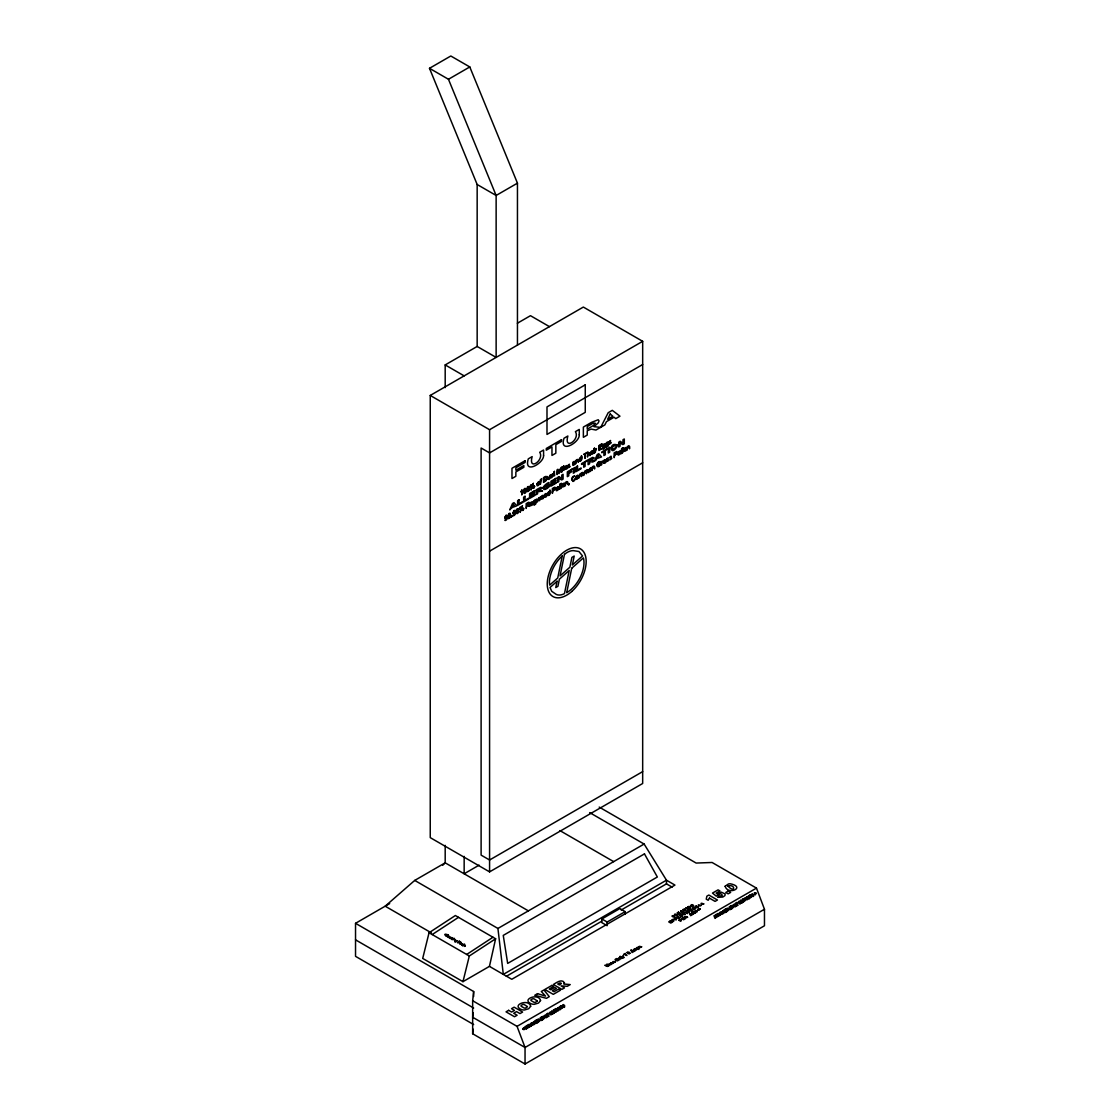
<?xml version="1.0" encoding="UTF-8"?>
<svg xmlns="http://www.w3.org/2000/svg" width="1120" height="1120" viewBox="0 0 1120 1120"><rect width="100%" height="100%" fill="white"/><g stroke="black" fill="none" stroke-linecap="round" stroke-linejoin="round"><path stroke-width="1.5" d="M599.214 807.1L696.136 863.058L712.096 862.484L756.476 888.118L764.47 909.244L764.47 925.764L525.042 1064L472.654 1033.76L472.654 1000.734L473.648 991.522L355.53 923.314L355.53 956.34L473.648 1024.548M473.158 1012.634L472.654 1017.24L525.042 1047.48L764.47 909.244M472.654 1033.76L473.158 1029.154M489.44 966.378L495.614 938.77L455.364 915.53L429.058 932.736L422.702 958.426L462.966 981.666L489.44 966.378L511.798 979.286L674.954 885.08L666.47 880.194L644.126 844.046L589.666 812.602M462.966 981.666L469.322 955.976L495.614 938.77M600.74 427.28L608.202 412.72L612.29 410.354L619.962 416.178L615.762 418.614L614.082 417.242L606.424 421.666L604.842 424.914L595.966 430.038L591.122 429.086L587.23 430.794L587.23 435.078L583.366 437.318L583.366 427.07L591.5 422.366L598.206 419.748L599.032 420.882L598.318 422.8L593.978 426.664L600.586 427.364M442.708 865.284L445.186 862.834L445.186 845.362M528.388 910.868L445.186 862.834L414.722 880.418L385.182 906.192L431.326 932.82M432.208 934.556L458.5 917.336M453.768 938.49L454.538 938.476L452.06 939.61L453.964 938.854M466.69 954.464L492.982 937.244M445.186 387.632L445.186 364.924L477.162 346.458L477.162 184.506L429.492 68.306L450.814 56L469.784 66.948L517.454 183.148L517.454 345.1M429.492 68.306L448.462 79.268L469.784 66.948M517.454 183.148L496.132 195.468L477.162 184.506M517.384 323.232L530.474 315.686L549.444 326.634M430.248 395.444L583.338 307.062L642.67 341.32L642.67 783.496L489.58 871.878L430.248 837.634L430.248 395.444L489.58 429.702L642.67 341.32M642.67 364.518L489.58 452.9L481.11 448.014L481.11 855.12L489.58 860.006L642.67 771.624M489.58 551.166L642.67 462.784M355.53 923.314L389.676 903.588M479.108 865.144L464.156 873.782L464.156 856.366M414.722 880.418L497.924 928.452L644.126 844.046M625.17 911.638L607.166 922.026L607.166 925.694L601.86 922.642L601.86 918.974L619.878 908.572L625.17 911.638L625.17 914.074M506.338 976.318L601.51 921.368M621.152 910.028L666.47 883.862L672.126 887.124M472.654 1000.734L517.048 1026.354L756.476 888.118M477.162 346.458L496.132 357.406L496.132 195.468L448.462 79.268M445.186 364.924L464.156 375.872M559.888 830.578L613.662 861.63M601.86 918.974L607.166 922.026M429.058 932.736L469.322 955.976M355.53 939.834L473.648 1008.028M555.702 1012.158L554.372 1012.368L555.142 1011.038L553.7 1010.59L554.652 1009.484L553.112 1010.38L554.12 1013.068L557.074 1010.618C559.916 1012.774 553.112 1004.108 555.856 1012.074M517.048 1026.354L525.042 1047.48L525.042 1064M497.924 928.452L503.314 974.386L666.47 880.194L666.47 883.862M489.58 429.702L489.58 871.878M473.648 991.522L473.648 996.464M465.332 945.784C464.534 944.874 463.344 947.618 465.332 945.784M635.236 948.99L636.538 949.942L634.242 949.494L634.9 950.894C631.106 950.418 635.964 946.96 637.672 949.298L635.236 948.99M551.698 1013.712C551.012 1017.352 547.694 1011.542 550.942 1012.046C549.556 1012.27 550.396 1015.574 551.698 1013.712M740.712 902.832C739.914 906.584 736.75 900.34 740.068 901.236C738.262 901.334 739.62 904.736 740.712 902.832M543.606 496.65L541.38 498.358L543.41 497.938A1.666 0.966 -60 0 1 542.948 498.694L541.044 499.226L541.212 496.706A1.806 1.05 -60 0 1 541.94 495.824L542.514 495.488A1.764 1.022 -60 0 1 543.228 495.53L543.606 496.65M546.84 494.788L544.614 496.496L546.644 496.076A1.666 0.966 -60 0 1 546.182 496.832L544.278 497.364L544.446 494.83A1.806 1.05 -60 0 1 545.174 493.962L545.762 493.626A1.764 1.022 -60 0 1 546.462 493.668L546.84 494.788M564.634 484.512L562.422 486.22L564.452 485.8A1.666 0.966 -60 0 1 563.976 486.556L562.072 487.088L562.254 484.554A1.806 1.05 -60 0 1 562.968 483.686L563.556 483.35A1.764 1.022 -60 0 1 564.256 483.392L564.634 484.512M567.42 466.858L565.194 468.566L567.224 468.146A1.666 0.966 -60 0 1 566.762 468.902L564.858 469.434L565.026 466.9A1.806 1.05 -60 0 1 565.754 466.032L566.342 465.696A1.764 1.022 -60 0 1 567.042 465.738L567.42 466.858M593.306 451.906L591.08 453.614L593.11 453.194A1.666 0.966 -60 0 1 592.648 453.95L590.744 454.482L590.912 451.962A1.806 1.05 -60 0 1 591.64 451.08L592.228 450.744A1.764 1.022 -60 0 1 592.928 450.786L593.306 451.906M626.43 448.826L624.204 450.548L626.234 450.128A1.666 0.966 -60 0 1 625.772 450.87L623.868 451.416L624.036 448.882A1.806 1.05 -60 0 1 624.764 448.014L625.352 447.678A1.764 1.022 -60 0 1 626.052 447.72L626.43 448.826M532.238 502.586C528.5 504.91 531.216 506.87 532.84 504.406C533.848 498.68 527.814 504.756 532.238 502.586M574.504 462.14C570.766 464.464 573.468 466.424 575.092 463.96C576.1 458.234 570.066 464.31 574.504 462.14M605.36 460.376C601.622 462.686 604.338 464.646 605.962 462.196C606.97 456.456 600.936 462.532 605.36 460.376M727.888 886.018C735.392 894.18 735.784 883.624 727.888 886.018M525.77 490.28C524.23 497.658 523.81 485.058 525.77 490.28M529.004 488.404C527.52 495.712 527.03 483.21 529.004 488.404M447.3 936.586C448.28 938.588 450.66 934.794 447.3 936.586M540.358 480.06L540.344 484.232L541.66 478.632L540.358 480.06M571.662 479.402L572.992 481.432A3.584 2.072 -60 0 0 573.916 480.956L574.21 480.718A2.24 1.288 -60 0 0 574.91 479.766L575.33 478.562L574.49 479.626A1.568 0.91 -60 0 1 573.986 480.326L572.362 480.424L572.516 477.932A1.68 0.966 -60 0 1 573.16 477.05L575.022 476.182A2.156 1.246 -60 0 0 574.182 475.944L573.342 476.35A2.87 1.652 -60 0 0 572.6 477.05A2.366 1.372 -60 0 0 572.026 477.974L571.662 479.402M547.82 493.906C549.108 498.106 549.948 489.048 547.82 493.906M579.404 459.62C580.692 463.82 581.532 454.762 579.404 459.62M619.178 958.272L619.976 959.518C616.182 958.944 620.172 956.34 621.698 958.524L619.178 958.272M596.904 464.898L597.296 466.578L598.724 466.634L600.754 464.744L600.754 462.952L598.99 463.974L600.208 463.834L600.208 464.73L598.22 466.172A1.722 0.994 -60 0 1 597.758 465.99L598.08 462.882L600.558 461.608L598.682 461.734L597.156 463.792A3.598 2.072 -60 0 0 596.918 464.898M523.614 490.742L523.992 493.262A1.554 0.896 -60 0 0 524.65 493.346C528.542 491.638 524.72 484.792 523.614 490.742M526.862 488.88L527.226 491.386A1.554 0.896 -60 0 0 527.898 491.47C531.776 489.776 527.968 482.916 526.862 488.88M535.5 502.628C535.276 504.63 531.832 505.904 535.416 504.35A1.484 0.854 -60 0 0 535.976 503.02C538.65 497.126 531.958 500.178 533.694 503.608A1.54 0.896 -60 0 0 534.366 503.706L535.5 502.628M535.542 501.27C534.072 506.464 533.428 498.26 535.542 501.27M539.098 483.182C537.572 488.6 536.802 480.158 539.098 483.182M558.32 488.138C556.78 493.612 556.024 485.1 558.32 488.138M565.796 483.378L565.264 485.898C562.926 482.902 569.17 478.632 567.714 484.484L567.07 482.034L565.796 483.378M576.338 461.244L575.806 463.75C573.468 460.768 579.712 456.498 578.27 462.336L577.612 459.9L576.338 461.244M578.06 476.742C576.52 482.216 575.764 473.704 578.06 476.742M579.712 475.328L579.18 477.862L579.796 474.278A1.498 0.868 -60 0 1 580.552 473.508L581.602 473.242A1.456 0.84 -60 0 1 582.33 472.472L583.212 472.626L583.268 475.496L582.386 472.976L581.49 476.532L580.846 474.04L579.712 475.328M584.556 472.528L584.024 475.062L584.654 471.478A1.498 0.868 -60 0 1 585.396 470.708L586.446 470.442A1.456 0.84 -60 0 1 587.188 469.672L588.056 469.826L588.112 472.696L587.384 470.176L586.334 473.732L585.69 471.24L584.556 472.528M590.982 469.28C589.512 474.698 588.686 466.242 590.982 469.28M592.634 467.88L592.116 470.4C589.764 467.404 596.022 463.134 594.566 468.972L593.908 466.536L592.634 467.88M604.604 446.67C604.394 448.672 600.936 449.946 604.534 448.392A1.484 0.854 -60 0 0 605.094 447.076C607.754 441.168 601.076 444.22 602.812 447.65A1.54 0.896 -60 0 0 603.484 447.748L604.604 446.67M604.646 445.326C603.218 450.492 602.532 442.316 604.646 445.326M607.852 444.808C607.628 446.81 604.184 448.084 607.768 446.53A1.484 0.854 -60 0 0 608.328 445.2C611.002 439.306 604.31 442.358 606.046 445.788A1.54 0.896 -60 0 0 606.718 445.886L607.852 444.808M607.894 443.45C606.438 448.686 605.766 440.426 607.894 443.45M620.102 452.466C618.604 457.87 617.806 449.442 620.102 452.466M627.578 447.706L627.06 450.226C624.708 447.23 630.966 442.96 629.51 448.798L628.852 446.362L627.578 447.706M543.578 455.42C544.152 463.12 523.292 475.132 528.29 458.864L532.154 456.624C527.968 471.744 544.74 459.956 539.7 452.27L543.578 450.03L543.578 455.42M579.264 434.812C579.852 442.512 558.992 454.524 563.99 438.256L567.854 436.016C563.668 451.136 580.44 439.348 575.4 431.662L579.264 429.422L579.264 434.812M507.346 516.824L506.814 519.274A1.806 1.036 -60 0 1 506.282 519.96L505.414 520.45A1.456 0.84 -60 0 1 504.812 520.184L506.674 518.616A3.612 2.086 -60 0 0 506.842 517.482L504.7 518.294L505.918 515.326A1.89 1.092 -60 0 1 506.954 515.284L507.346 516.824M510.58 514.962L510.062 517.412A1.806 1.036 -60 0 1 509.53 518.084L508.648 518.588A1.456 0.84 -60 0 1 508.046 518.322L509.908 516.74A3.612 2.086 -60 0 0 510.076 515.606L507.934 516.432L509.152 513.464A1.89 1.092 -60 0 1 510.202 513.422L510.58 514.962M515.438 512.162L514.906 514.598A1.806 1.036 -60 0 1 514.374 515.284L513.506 515.788A1.456 0.84 -60 0 1 512.904 515.522L514.766 513.94A3.612 2.086 -60 0 0 514.934 512.806L512.792 513.618L514.01 510.65A1.89 1.092 -60 0 1 515.046 510.608L515.438 512.162M639.548 947.954L638.428 948.598L638.876 949.424C634.046 949.158 637.882 945.644 639.548 947.954M546.406 478.296L545.832 480.312L544.082 481.516L544.082 477.834L545.958 477.05L546.406 478.296M546.966 477.974L546.196 480.536L543.522 482.398L543.522 477.582L546.042 476.336L546.966 477.974M549.584 477.274L548.408 479.024L547.652 476.532C546.224 482.356 552.426 478.1 550.102 475.118L549.584 477.274M527.366 1006.6L525.728 1008.014A2.156 1.246 0 0 1 524.216 1008.028L521.164 1006.264A2.198 1.26 0 0 1 521.192 1005.396L522.648 1004.542A2.184 1.26 0 0 1 524.16 1004.514L527.366 1006.6M527.03 1027.894C525.91 1029.756 526.05 1026.592 527.03 1027.894M537.236 1000.902L535.598 1002.316A2.156 1.246 0 0 1 534.086 1002.33L531.034 1000.566A2.198 1.26 0 0 1 531.048 999.698L532.504 998.858A2.184 1.26 0 0 1 534.016 998.83L537.236 1000.902M716.044 917C715.05 918.806 715.008 915.74 716.044 917M521.052 507.794L520.338 509.46L519.33 509.334A2.492 1.442 -60 0 1 519.33 508.284L520.338 506.954L521.052 507.794M523.754 508.774L523.026 510.44L522.032 510.3A2.492 1.442 -60 0 1 522.018 509.25L523.026 507.934L523.754 508.774M531.93 485.464L531.216 487.13L530.208 487.004A2.492 1.442 -60 0 1 530.208 485.954L531.216 484.624L531.93 485.464M534.632 486.444L533.918 488.11L532.91 487.97A2.492 1.442 -60 0 1 532.896 486.92L533.918 485.604L534.632 486.444M587.986 454.454L587.454 457.03L587.972 451.92C586.852 455 591.808 450.03 589.918 455.616L589.232 453.152L587.986 454.454M672.574 916.076L674.954 916.468L673.33 917.098L672.028 916.048L673.876 915.502L672.574 916.076M680.386 915.614L682.766 915.908L681.142 916.636L679.84 915.586L681.688 915.04L680.414 915.544M532.238 503.426L530.838 505.232L532.238 503.426M574.504 462.98L573.104 464.786L574.504 462.98M595.756 450.058L595.224 452.55C593.488 449.554 598.164 446.614 595.756 450.058M602.028 462.49L601.496 464.982C599.844 461.958 604.366 459.06 602.028 462.49M605.36 461.216L603.96 463.008L605.36 461.216M505.148 517.174C506.632 520.296 507.122 512.75 505.148 517.174M508.382 515.298C509.866 518.406 510.37 510.93 508.382 515.298M513.24 512.498C514.724 515.62 515.214 508.074 513.24 512.498M536.83 484.064L537.026 485.506A1.792 1.036 -60 0 0 537.642 485.758L539.238 484.484L539.532 482.174A1.862 1.078 -60 0 0 538.51 481.754L536.83 484.064M556.038 489.02L556.234 490.462A1.792 1.036 -60 0 0 556.85 490.714L558.46 489.44L558.74 487.13A1.862 1.078 -60 0 0 557.718 486.71L556.038 489.02M575.778 477.624L575.974 479.066A1.792 1.036 -60 0 0 576.59 479.318L578.186 478.044L578.48 475.734A1.862 1.078 -60 0 0 577.458 475.314L575.778 477.624M588.714 470.162L588.91 471.59A1.792 1.036 -60 0 0 589.526 471.842L591.122 470.568L591.416 468.258A1.862 1.078 -60 0 0 590.394 467.852L588.714 470.162M617.834 453.348L618.016 454.79A1.792 1.036 -60 0 0 618.646 455.042L620.242 453.768L620.536 451.458A1.862 1.078 -60 0 0 619.514 451.038L617.834 453.348M555.562 488.068L555.548 488.376A1.764 1.022 -60 0 1 555.226 489.3L552.944 491.05L552.384 493.332L552.384 488.516L554.876 487.214L555.562 488.068M617.358 452.396L617.33 452.704A1.764 1.022 -60 0 1 617.022 453.628L614.726 455.378L614.18 457.66L614.18 452.844L616.658 451.542L617.358 452.396M518.154 511.728C516.726 515.872 515.942 509.712 518.154 511.728M519.75 508.144C519.946 511.378 521.29 505.652 519.75 508.144M522.438 509.124C522.648 512.358 523.992 506.618 522.438 509.124M530.628 485.814C530.796 489.02 532.21 483.406 530.628 485.814M529.522 503.034L529.494 503.286A1.442 0.84 -60 0 1 529.06 504.322L528.346 505.022L529.858 506.338L526.736 506.002L526.19 508.452L526.19 503.65L528.878 502.222L529.522 503.034M533.33 486.794C533.526 490.028 534.87 484.288 533.33 486.794M547.316 494.018C547.904 498.386 552.37 492.268 549.906 489.958L549.388 491.974A1.414 0.826 -60 0 0 548.562 491.974L547.316 494.018M578.9 459.732C579.488 464.114 583.954 457.982 581.476 455.672L580.818 457.59A1.414 0.826 -60 0 0 580.146 457.688L578.9 459.732M561.316 983.472L559.468 984.97L557.746 983.976L560.098 982.87L561.316 983.472M618.198 959.812C615.748 961.996 615.496 957.194 618.198 959.812M518.672 511.42C516.348 518 514.29 508.06 518.42 508.872A1.484 0.854 -60 0 1 518.476 509.656L518.672 511.42M456.96 940.702C455.182 944.272 453.236 940.212 456.96 940.702M569.226 483.616L568.75 484.834L569.226 483.616M612.262 447.93L613.074 449.274L615.58 447.65A1.652 0.952 -60 0 0 616.098 446.488L616.098 445.718A1.61 0.924 -60 0 0 615.594 445.158L612.766 446.796A1.624 0.938 -60 0 0 612.262 447.93M447.552 934.682C444.15 936.586 443.464 932.834 447.552 934.682M681.24 919.94L680.792 921.354L678.72 920.15L681.24 919.94M697.41 910.602L696.976 912.016L694.89 910.812L697.41 910.602M544.53 487.004L544.53 487.788A1.68 0.966 -60 0 0 545.048 488.362L546.084 488.166A5.586 3.234 -60 0 0 547.4 487.312L548.17 485.968L546.546 486.906L546.546 486.094L549.612 484.33L549.612 486.248C548.394 487.592 544.04 491.512 543.018 488.292A2.31 1.33 -60 0 1 543.284 487.102C546.196 482.776 553.966 479.528 544.53 487.004M544.516 1015.868L546.07 1017.758A1.974 1.554 86.1 0 0 546.686 1017.254L546.56 1015.672C544.432 1020.278 546.784 1012.326 544.516 1015.868M562.464 1005.508L564.018 1007.398A1.974 1.554 86.1 0 0 564.648 1006.894L564.508 1005.312C562.268 1010.016 564.858 1001.924 562.464 1005.508M733.53 904.988L735.084 906.878A1.974 1.554 86.1 0 0 735.714 906.374L735.574 904.792C733.446 909.37 735.882 901.46 733.53 904.988M751.478 894.628L753.032 896.518A1.974 1.554 86.1 0 0 753.662 896.014L753.522 894.432C751.296 899.052 753.872 891.086 751.478 894.628M526.512 1026.788L525.798 1027.446L526.512 1026.788M527.506 1027.922L525.98 1029.308L524.972 1026.62L526.568 1025.99L527.506 1027.922M686.756 916.636L687.666 917.378C684.39 916.566 688.17 919.534 684.222 916.972L686.756 916.636M715.54 915.908L714.812 916.566L715.54 915.908M716.52 917.042L715.008 918.428L713.986 915.74L715.582 915.11L716.52 917.042M550.802 475.412L552.636 475.986L550.704 477.218L551.474 477.82L553.21 475.79L551.32 475.104L552.916 473.844L550.802 475.412M567.952 465.514C571.774 466.018 565.614 469.476 570.192 466.536C567.28 465.528 571.494 462.406 567.952 465.514M531.608 1025.57L530.236 1026.522L529.172 1024.198L530.866 1025.976L530.838 1023.246L531.608 1025.57M606.578 459.256C610.4 459.774 604.24 463.218 608.832 460.278C605.99 459.228 610.176 456.12 606.578 459.256M609.042 441.784C612.878 442.302 606.704 445.746 611.296 442.806C608.468 441.756 612.64 438.648 609.042 441.784M609.49 457.576C613.13 458.122 607.306 461.79 611.842 458.262C608.146 457.968 613.55 454.202 609.49 457.576M609.07 965.524L607.376 966.476L604.842 965.244L608.09 965.902L606.914 964.054L609.07 965.524M720.622 914.69L719.264 915.642L718.186 913.318L719.894 915.096L719.852 912.352L720.622 914.69M617.596 445.256C610.358 459.41 608.02 440.454 617.596 445.256M610.54 962.906L611.856 963.886L613.298 963.158L610.61 962.766M541.926 487.872L540.064 490.294L542.5 491.008L537.586 491.834L537.586 493.85L536.172 494.662L536.172 489.86L540.806 487.312L541.926 487.872M593.866 457.898L592.004 460.306L594.426 461.034L597.226 454.608L598.738 453.74L601.552 456.918L596.568 458.696L595.994 460.124L592.732 462.014L589.806 461.692L589.526 463.862L588.098 464.688L588.098 459.872L592.732 457.324L593.866 457.898M530.684 1006.236L528.654 1008.742L524.384 1010.002A5.558 3.206 0 0 1 521.304 1009.512C510.93 1005.032 528.878 998.284 530.684 1006.236M540.54 1000.538L538.524 1003.058L534.254 1004.318A5.558 3.206 0 0 1 531.174 1003.814C520.8 999.334 538.748 992.586 540.54 1000.538M448.798 937.524C451.22 938.868 451.444 935.886 448.826 937.454M528.948 503.37L526.736 505.456L526.736 503.86L528.948 503.37M691.194 905.324L692.594 906.01L693 904.904L693.672 905.744A1.974 1.134 0 0 1 693.098 906.178C688.31 907.116 693.658 902.986 691.25 905.24M725.13 886.256C728.056 895.846 746.158 887.068 730.464 883.82A3.696 2.128 0 0 0 728.364 884.002L725.13 886.256M555.002 488.418L552.944 490.49L552.944 488.768L555.002 488.418M616.784 452.746L614.726 454.818L614.726 453.096L616.784 452.746M529.13 1025.626L529.452 1027.306C527.24 1025.206 528.92 1030.82 527.072 1025.416L528.472 1024.688L529.13 1025.626M718.676 894.614L716.296 896.154L712.488 893.088L718.074 889.868L719.964 890.946L716.17 893.13L717.234 893.984L721.238 892.136L725.144 893.942L724.92 895.608L722.806 897.05L717.71 897.33L719.838 895.804C724.584 897.358 721.182 891.758 718.676 894.614M718.144 914.732L718.48 916.426C716.254 914.312 717.934 919.94 716.086 914.522L717.486 913.808L718.144 914.732M517.986 509.614C516.796 512.89 516.208 508.074 517.986 509.614M618.912 959.77L617.75 960.75A1.568 0.91 0 0 1 616.728 960.806L615.216 960.008A1.722 0.994 0 0 1 615.118 959.49L616.266 958.706A1.582 0.91 0 0 1 617.274 958.65L618.912 959.77M539.238 1020.824C537.376 1022.686 538.454 1017.198 539.238 1020.824M544.082 1018.024C542.234 1019.886 543.312 1014.398 544.082 1018.024M728.252 909.93C726.39 911.806 727.482 906.318 728.252 909.93M733.096 907.13C731.248 908.992 732.326 903.518 733.096 907.13M540.456 488.782L537.586 491.064L537.586 489.846L540.456 488.782M592.396 458.808L589.526 461.09L589.526 459.872L592.396 458.808M461.58 943.474C459.27 946.022 459.018 941.15 461.58 943.474M463.358 944.51C460.992 947.058 460.838 942.172 463.358 944.51M539.686 1020.824L538.272 1022.224L537.264 1019.536L538.846 1018.976L539.686 1020.824M544.53 1018.024L543.13 1019.41L542.108 1016.736L543.704 1016.176L544.53 1018.024M728.7 909.93L727.286 911.33L726.278 908.642L727.874 908.096L728.7 909.93M733.544 907.13L732.144 908.53L731.122 905.842L732.718 905.296L733.544 907.13M541.464 497.154L542.878 496.09L541.464 497.154M544.698 495.278L546.112 494.214L544.698 495.278M565.278 467.348L566.692 466.284L565.278 467.348M562.492 485.002L563.906 483.938L562.492 485.002M591.164 452.41L592.578 451.346L591.164 452.41M624.288 449.33L625.702 448.266L624.288 449.33M638.89 948.024L637.378 947.856L638.89 948.024M537.768 500.332L537.614 501.13L536.424 499.058L537.348 502.012L538.496 498.666L539.616 500.696L540.568 496.664L539.378 500.038L538.776 497.7L537.768 500.332M533.19 1024.366C530.558 1026.718 535.528 1023.68 532 1023.092C534.226 1021.272 529.438 1024.254 533.19 1024.366M722.204 913.486C719.544 915.908 724.626 912.646 720.916 912.352C723.464 910.28 718.382 913.332 722.204 913.486M557.06 581.238L555.772 587.552L557.928 586.306L559.398 579.18L569.212 570.486L564.466 593.614A18.354 10.598 -60 0 1 556.276 594.426L551.74 591.318L550.004 587.51L557.06 581.238M562.24 555.996L557.732 577.976L549.71 585.088L549.416 582.68A24.458 14.112 -60 0 1 562.24 555.996M564.466 554.358L560.056 575.918L569.87 567.21L571.886 557.41L574.196 556.066L572.376 564.998L582.554 555.982L578.942 551.516L573.272 550.62A18.354 10.598 -60 0 0 564.466 554.358M595.042 423.318L593.572 425.376L587.23 429.17L587.23 426.566L593.068 423.22L595.042 423.318M571.704 568.274L566.706 592.662A24.458 14.112 -60 0 0 583.408 557.886L571.704 568.274M564.424 982.8L563.738 984.004L570.22 984.592L567.266 986.3L561.078 985.894L564.508 987.882L561.876 989.394L553.406 984.508C556.024 982.842 562.1 978.348 564.424 982.8M559.328 471.8L559.118 472.71L557.928 469.266L557.102 469.756L557.102 474.558L557.634 470.162L558.838 473.564L560.546 468.552L561.078 472.262L561.078 467.46L559.328 471.8M528.668 1025.696L527.66 1025.626L528.668 1025.696M717.696 914.802L716.688 914.746L717.696 914.802M611.17 962.85L612.108 962.78L611.17 962.85M459.872 943.53L461.062 943.446L459.872 943.53M461.65 944.552L462.84 944.482L461.692 944.482M449.358 937.58L450.226 937.65L449.358 937.58M623.826 957.6L623.028 955.57L623.406 956.9L621.082 956.69L623.826 957.6M456.666 940.884L455.518 941.164L456.666 940.884M611.296 964.362C609.812 966.112 606.242 962.584 611.296 964.362M615.342 962.024C613.928 963.718 610.162 960.33 615.342 962.024M641.62 946.848C639.898 948.668 636.664 945.056 641.62 946.848M522.438 505.722L520.17 512.106L522.438 505.722M533.33 483.392L531.048 489.776L533.33 483.392M709.422 898.128L708.176 900.27L706.244 899.15L706.874 896.168L708.834 895.034L717.444 900.018L715.064 901.39L709.422 898.128M452.928 938.42L451.654 939.372L452.242 938.196L450.282 938.574L451.794 937.594L452.928 938.42M455.518 939.904C455.098 940.884 451.528 938.462 455.518 939.904M511.84 507.612L509.754 509.922L512.498 503.524L513.996 502.656L516.824 505.834L511.84 507.612M513.24 504.224L512.288 506.548L514.206 505.442L513.24 504.224M597.968 455.308L597.016 457.632L598.934 456.526L597.968 455.308M449.008 936.432L448.238 936.306L449.008 936.432M627.13 952.434C629.706 956.48 631.666 950.796 627.13 952.434M521.934 490.028L520.73 491.932L521.752 491.204L521.752 494.97L521.934 490.028M700.966 905.492C699.482 907.144 695.646 903.406 700.966 905.492M703.724 903.91C702.086 905.646 698.558 901.726 703.724 903.91M627.746 952.504L629.748 953.372L627.746 952.504M610.204 413.952L607.614 419.258L612.836 416.234L610.204 413.952M680.638 920.038L679.49 920.108L680.638 920.038M696.808 910.7L695.66 910.77L696.808 910.7M686.21 916.762L684.992 916.93L686.21 916.762M756.196 893.298L755.076 894.922L755.692 893.326L754.306 892.878L756.196 893.298M523.936 1027.628C520.142 1030.428 527.114 1029.462 523.334 1029.224L523.936 1027.628M554.414 471.408L553.91 472.052C552.776 475.062 555.562 478.338 554.414 473.088L554.414 471.408M563.794 465.99L563.29 466.634C562.128 469.616 564.97 472.948 563.794 467.67L563.794 465.99M448.322 934.878L446.236 936.25L448.322 934.878M459.172 941.15L457.716 942.872L460.824 942.102L459.172 941.15M464.646 944.314L462.574 945.672L464.646 944.314M585.256 384.818L546.994 406.91L546.994 434.434L585.256 412.342L585.256 384.818M525.126 460.684L511.98 468.272L511.98 478.52L515.858 476.28L515.858 471.926L523.852 467.306L523.852 465.57L515.858 470.19L515.858 467.768L525.126 462.42L525.126 460.684M561.512 439.67L546.28 448.476L546.28 450.198L551.964 446.922L551.964 455.434L555.842 453.208L555.842 444.682L561.512 441.406L561.512 439.67M562.408 466.676L561.904 467.656L562.408 466.676M586.964 452.508L583.66 454.412L585.032 454.188L585.032 458.43L585.578 453.88L586.964 452.508M594.454 448.182L593.936 449.162L594.454 448.182M601.874 443.898L598.864 445.634L598.864 450.45L601.972 448.658L599.41 449.568L599.41 447.93L601.72 446.026L599.41 447.356L599.41 445.886L601.874 443.898M562.408 468.006L561.904 471.786L562.408 468.006M594.454 449.512L593.936 453.292L594.454 449.512M519.036 499.786L517.622 500.612L517.622 505.372L522.578 502.516L522.578 501.704L519.036 503.748L519.036 499.786M525.042 496.314L523.628 497.14L523.628 501.914L528.584 499.044L528.584 498.232L525.042 500.276L525.042 496.314M534.828 490.63L529.592 493.654L529.592 498.456L534.954 495.362L534.954 494.55L531.02 496.832L531.02 495.516L534.562 492.66L531.02 494.704L531.02 493.64L534.828 490.63M556.15 478.324L550.928 481.334L550.928 486.15L556.276 483.056L556.276 482.244L552.342 484.512L552.342 483.21L555.884 480.354L552.342 482.398L552.342 481.334L556.15 478.324M558.88 476.742L557.494 477.54L557.494 482.356L558.824 481.586L558.824 478.45L561.666 479.948L563.094 479.122L563.094 474.306L561.764 475.076L561.764 478.282L558.88 476.742M572.166 469.07L567.336 471.856L567.336 476.672L568.764 475.846L568.764 473.802L571.704 471.296L568.764 472.99L568.764 471.856L572.166 469.07M574.714 467.6L573.3 468.426L573.3 473.228L574.714 472.416L574.714 467.6M577.528 466.018L576.114 466.83L576.114 471.604L581.07 468.748L581.07 467.936L577.528 469.98L577.528 466.018M587.174 460.404L581.574 463.638L581.574 464.45L583.674 463.246L583.674 467.236L585.088 466.424L585.088 462.42L587.174 460.404M607.404 448.728L601.804 451.962L601.804 452.774L603.89 451.57L603.89 455.56L605.318 454.748L605.318 450.744L607.404 448.728M609.7 447.398L608.272 448.224L608.272 453.04L609.7 452.214L609.7 447.398M620.102 441.392L618.716 442.19L618.716 447.006L620.046 446.25L620.046 443.1L622.874 444.598L624.302 443.786L624.302 438.97L622.986 439.726L622.986 442.946L620.102 441.392M559.944 484.162L559.426 489.258L559.944 484.162M561.232 483.406L560.728 488.516L561.232 483.406M621.726 448.476L621.222 453.586L621.726 448.476M623.028 447.734L622.51 452.844L623.028 447.734M511.952 515.998L511.364 517.006L511.952 515.998M644.462 853.888L503.258 935.396L507.668 963.41L657.342 877.002L644.462 853.888M674.926 914.256L676.578 915.684L678.034 914.844L674.926 914.256M678.608 912.1L677.068 912.996L679.154 914.2L680.736 913.29L678.65 913.43C681.058 911.904 676.48 914.004 678.608 912.1M680.862 910.812L681.688 912.73L683.774 911.526L680.862 910.812M683.144 909.496L685.202 910.7L683.844 909.916C689.948 911.582 681.506 907.2 685.384 909.804L683.144 909.496M686.042 907.816L688.128 909.02L686.042 907.816M687.666 906.878L689.738 908.096L688.38 907.312C694.47 908.964 686.028 904.596 689.906 907.186L687.666 906.878M508.648 1010.338L506.03 1011.85L514.514 1016.75L517.132 1015.238L513.702 1013.264L516.558 1011.612L519.988 1013.586L522.62 1012.06L514.15 1007.174L511.518 1008.686L514.486 1010.408L511.616 1012.06L508.648 1010.338M537.516 993.678L534.772 995.26L546.448 998.312L549.29 996.66L543.97 989.954L541.31 991.494L545.524 996.1L537.516 993.678M551.838 985.418L544.81 989.464L553.294 994.364L560.434 990.234L558.516 989.128L553.994 991.732L552.328 990.766L556.402 988.414L554.666 987.42L550.592 989.772L549.248 988.988L553.644 986.454L551.838 985.418M682.178 911.498L681.114 911.218L682.178 911.498M670.25 920.99L668.71 921.872L670.796 923.076L672.378 922.166L670.292 922.306C672.7 920.78 668.122 922.88 670.25 920.99M672.882 919.464L671.454 920.29L673.54 921.494L673.946 920.234L672.238 920.248L672.882 919.464M675.472 917.966L674.044 918.792L676.13 919.996L676.536 918.736L674.814 918.75L675.472 917.966M678.174 916.412L676.634 917.308L678.72 918.498L680.302 917.588L678.216 917.728C680.624 916.216 676.046 918.316 678.174 916.412M683.802 913.164L682.136 914.116L685.258 914.718L683.802 913.164M685.286 912.31L687.372 913.514L685.286 912.31M686.742 911.47C693.546 916.342 684.922 906.766 688.8 912.058L686.742 911.47M690.788 909.132L689.248 910.014L691.334 911.218L692.916 910.308L690.83 910.448C693.238 908.922 688.66 911.022 690.788 909.132M692.412 908.194L694.47 909.412L693.112 908.628C699.216 910.28 690.774 905.912 694.652 908.502L692.412 908.194M696.444 905.856L694.904 906.752L696.99 907.956L698.572 907.032L696.486 907.186C698.894 905.66 694.316 907.76 696.444 905.856M728.294 891.03L725.774 892.486L728.14 893.844L730.66 892.388L728.294 891.03M683.004 917.672L681.464 918.568L683.55 919.758L685.132 918.848L683.046 918.988C685.454 917.476 680.876 919.576 683.004 917.672M689.794 913.752L690.62 915.684L692.706 914.48L689.794 913.752M692.272 912.324L691.642 912.688L693.728 913.892L692.482 912.716L694.932 913.192L693.714 912.002L695.744 912.73L693.658 911.526L693.028 911.89L694.078 912.926L692.272 912.324M699.566 908.754L698.096 909.594L699.566 908.754M700.182 909.118L698.726 909.958L700.182 909.118M691.11 914.452L690.046 914.172L691.11 914.452M620.088 956.438L622.706 957.936L620.088 956.438M625.282 953.484L623.574 954.478L625.324 954.534A5.53 3.192 0 0 0 625.8 955.206L626.976 955.472L625.282 953.484M631.022 950.124L632.058 952.546L634.662 951.034L631.022 950.124M632.66 950.992L631.344 950.642L632.66 950.992M628.264 954.156L628.264 954.156M722.652 910.742L723.254 913.668L724.052 911.778C725.998 915.628 722.904 907.242 723.884 911.316L723.058 911.792L722.652 910.742M725.886 908.88L724.332 909.762L725.354 912.45L726.936 911.54L725.606 911.764L726.376 910.42L724.934 909.986L725.886 908.88M730.73 906.08L729.19 906.962L730.198 909.65L731.794 908.74L730.45 908.964L731.22 907.62L729.778 907.172L730.73 906.08M737.044 902.44L735.49 903.322L736.512 906.01L738.094 905.1L736.764 905.31L737.352 903.532L736.092 903.532L737.044 902.44M743.666 898.604L742.126 899.5L743.134 902.188L746.088 899.738C743.442 894.572 746.788 900.732 743.386 901.488L743.988 899.696L742.714 899.71L743.666 898.604M746.578 896.924L747.194 899.85L746.914 897.876C750.904 902.258 746.144 892.64 748.118 898.226L746.578 896.924M748.678 895.72L749.266 898.646L748.678 895.72M749.49 895.244L750.092 898.17L749.826 896.196C753.816 900.578 749.056 890.96 751.016 896.546L749.49 895.244M740.782 900.298L741.37 903.21L742.84 902.356L741.622 902.51L740.782 900.298M533.638 1021.622L534.24 1024.548L535.038 1022.658C536.97 1026.508 533.89 1018.122 534.856 1022.196L534.044 1022.672L533.638 1021.622M536.858 1019.76L535.318 1020.656L536.34 1023.344L537.922 1022.42L536.578 1022.644L537.348 1021.3L535.906 1020.866L536.858 1019.76M541.716 1016.96L540.176 1017.856L541.184 1020.53L542.766 1019.62L541.436 1019.844L542.038 1018.052L540.764 1018.066L541.716 1016.96M548.016 1013.32L546.476 1014.202L547.498 1016.89L549.08 1015.98L547.736 1016.204L548.506 1014.86L547.064 1014.426L548.016 1013.32M551.768 1011.178L552.356 1014.09L553.826 1013.236L552.608 1013.39L551.768 1011.178M557.564 1007.804L558.166 1010.73L557.9 1008.756C561.89 1013.138 557.13 1003.52 559.09 1009.106L557.564 1007.804M559.664 1006.6L560.252 1009.526L559.664 1006.6M560.476 1006.124L561.078 1009.05L560.812 1007.076C564.802 1011.458 560.042 1001.84 562.002 1007.426L560.476 1006.124M745.78 899.36L745.122 898.534L745.78 899.36M556.766 1010.24L556.108 1009.414L556.766 1010.24M571.746 591.486A27.51 15.876 -60 0 0 580.468 548.87A27.51 15.876 -60 0 0 547.918 577.724A27.51 15.876 -60 0 0 571.746 591.486"/></g></svg>
